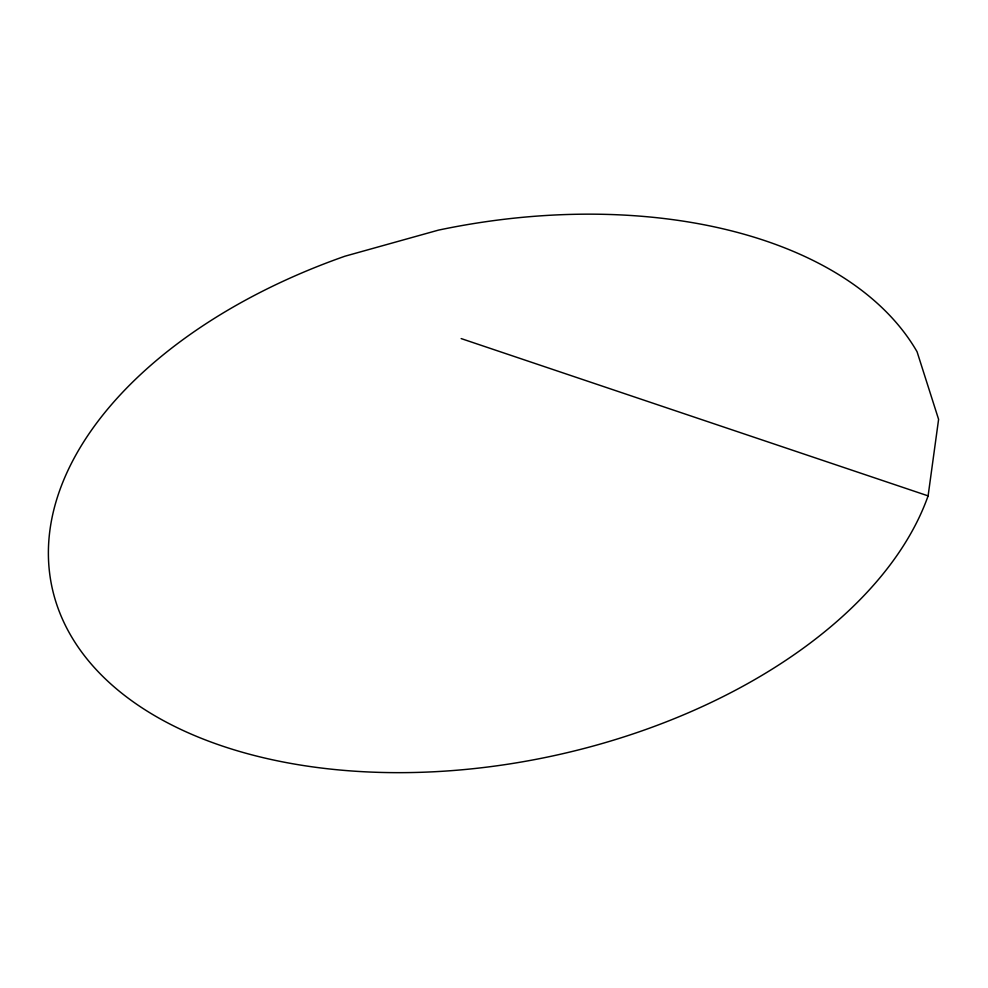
<?xml version="1.0" encoding="UTF-8"?>
<svg xmlns="http://www.w3.org/2000/svg" width="988" height="988" viewBox="0 0 988 988"><rect width="100%" height="100%" fill="white"/><g stroke="black" fill="none" stroke-linecap="round" stroke-linejoin="round"><path stroke-width="1.48" d="M928.103 495.877L938.6 419.357L917.062 351.753A451.664 269.045 -11.9 0 0 438.474 230.118L344.973 256.201A451.664 269.045 -11.9 0 0 197.736 736.863A451.664 269.045 -11.9 0 0 928.103 495.877L461.174 338.588"/></g></svg>
